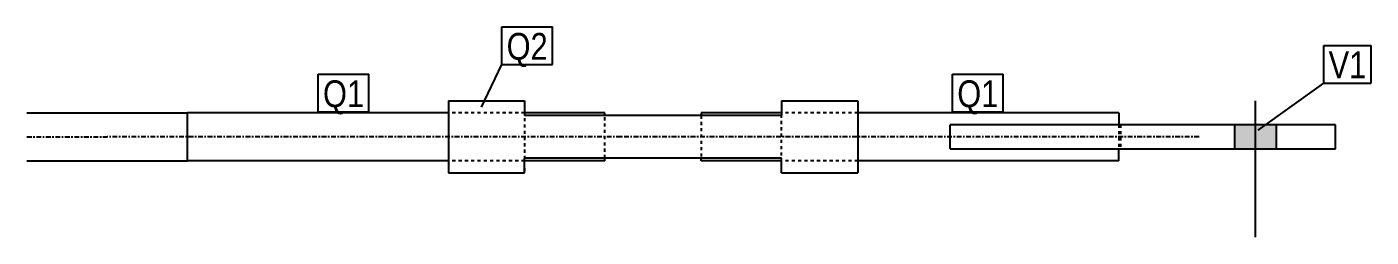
# Model space of a CAD drawing. Header units: millimetres. Extents: x 12 to 20000, y -28 to 363.
# Drawn here: x 19162 to 20000, y -28 to 103 of the extents above; entities that cross this region are included whole.
import ezdxf

# ---------------------------------------------------------------- set-up
doc = ezdxf.new("R2010")
doc.units = ezdxf.units.MM
doc.linetypes.add('DXK_LINE_DOT2', pattern=[3.9198, 1.9599, -1.9599])
doc.linetypes.add('DXK_LINE_DOT3', pattern=[5.9187, 2.979, -0.9799, 0.9799, -0.9799])
doc.layers.add('STÅL', color=7, linetype='Continuous')
doc.layers.add('TEKST', color=7, linetype='Continuous')
doc.styles.add('Arial Narrow', font='ARIALN.TTF', dxfattribs={"height": 0.2})

msp = doc.modelspace()

# ---------------------------------------------------------------- hatches: boundary and pattern name
at = {"layer": 'STÅL', "linetype": 'Continuous'}
msp.add_hatch(color=96, dxfattribs=at).paths.add_polyline_path([(19940.5, 42), (19914.5, 42), (19914.5, 27), (19940.5, 27)])

# ---------------------------------------------------------------- linework, layer by layer
at = {"layer": 'STÅL', "color": 2, "linetype": 'Continuous'}
for p, q in [((19425, 57), (19472.5, 57)), ((19425, 57), (19425, 12)), ((19472.5, 57), (19472.5, 47.74)), ((19632.5, 57), (19680, 57)), ((19632.5, 57), (19632.5, 47.74)), ((19680, 57), (19680, 34.5)), ((19162.5, 49.5), (19262.5, 49.5)), ((19425, 49.5), (19262.5, 49.5)), ((19262.5, 21.51), (19262.5, 49.5)), ((19262.5, 19.5), (19262.5, 49.5)), ((19522.5, 49.5), (19472.5, 49.5)), ((19632.5, 47.74), (19472.5, 47.74)), ((19522.5, 47.74), (19522.5, 49.5)), ((19632.5, 49.5), (19582.5, 49.5)), ((19582.5, 49.5), (19582.5, 47.74)), ((19842.5, 49.5), (19680, 49.5)), ((19977.5, 42), (19737.5, 42)), ((19737.5, 27), (19737.5, 42)), ((19842.5, 49.5), (19842.5, 42)), ((19977.5, 27), (19977.5, 42)), ((19680, 34.5), (19680, 12)), ((19737.5, 27), (19977.5, 27)), ((19842.5, 19.5), (19842.5, 27)), ((19162.5, 19.5), (19262.5, 19.5)), ((19262.5, 19.5), (19262.5, 21.51)), ((19425, 19.5), (19262.5, 19.5)), ((19632.5, 21.26), (19472.5, 21.26)), ((19472.5, 15.01), (19472.5, 21.26)), ((19522.5, 19.5), (19472.5, 19.5)), ((19522.5, 19.5), (19522.5, 21.26)), ((19582.5, 19.5), (19582.5, 21.26)), ((19632.5, 19.5), (19582.5, 19.5)), ((19632.5, 12), (19632.5, 21.26)), ((19842.5, 19.5), (19680, 19.5)), ((19425, 12), (19472.5, 12)), ((19472.5, 12), (19472.5, 15.01)), ((19632.5, 12), (19680, 12))]:
    msp.add_line(p, q, dxfattribs=at)
at = {"layer": 'STÅL', "color": 7, "linetype": 'DXK_LINE_DOT2'}
for p, q in [((19472.5, 53.99), (19472.5, 21.26)), ((19472.5, 49.5), (19425, 49.5)), ((19522.5, 47.49), (19522.5, 47.74)), ((19522.5, 21.26), (19522.5, 47.49)), ((19582.5, 47.74), (19582.5, 21.26)), ((19680, 49.5), (19632.5, 49.5)), ((19632.5, 15.01), (19632.5, 47.74)), ((19842.5, 42), (19842.5, 27)), ((19843.5, 42), (19843.5, 27)), ((19472.5, 19.5), (19425, 19.5)), ((19680, 19.5), (19632.5, 19.5)), ((19472.5, 15.01), (19472.5, 12))]:
    msp.add_line(p, q, dxfattribs=at)
at = {"layer": 'STÅL', "color": 96, "linetype": 'Continuous'}
for p, q in [((19927.5, 57), (19927.5, -28)), ((19914.5, 42), (19914.5, 27)), ((19940.5, 42), (19940.5, 27))]:
    msp.add_line(p, q, dxfattribs=at)
at = {"layer": 'STÅL', "color": 7, "linetype": 'DXK_LINE_DOT3'}
for p, q in [((19162.5, 34.5), (19212.5, 34.5)), ((19532.5, 34.5), (19212.5, 34.5)), ((19892.5, 34.5), (19532.5, 34.5))]:
    msp.add_line(p, q, dxfattribs=at)

# ---------------------------------------------------------------- wipeouts: each hides what was drawn before it
at = {"color": 0}
for points in [[(19486.86, 82.54), (19486.86, 100.04), (19461.28, 100.04), (19461.28, 82.54)], [(19996.64, 71.02), (19996.64, 88.52), (19973.2, 88.52), (19973.2, 71.02)]]:
    msp.add_wipeout(points, dxfattribs=at).dxf.layer = 'TEKST'

# ---------------------------------------------------------------- next in the draw order: wipeouts: each hides what was drawn before it
for points in [[(19486.86, 82.54), (19486.86, 100.04), (19461.28, 100.04), (19461.28, 82.54)], [(19996.64, 71.02), (19996.64, 88.52), (19973.2, 88.52), (19973.2, 71.02)], [(19372.5, 53), (19372.5, 70.5), (19346.92, 70.5), (19346.92, 53)], [(19767.5, 53), (19767.5, 70.5), (19741.92, 70.5), (19741.92, 53)]]:
    msp.add_wipeout(points, dxfattribs=at).dxf.layer = 'TEKST'

# ---------------------------------------------------------------- next in the draw order: linework, layer by layer
at = {"layer": 'TEKST', "color": 7, "linetype": 'Continuous'}
for p, q in [((19458.28, 103.04), (19489.86, 103.04)), ((19458.28, 79.54), (19458.28, 103.04)), ((19489.86, 79.54), (19489.86, 103.04)), ((19970.2, 91.52), (19999.64, 91.52)), ((19970.2, 68.02), (19970.2, 91.52)), ((19999.64, 68.02), (19999.64, 91.52)), ((19445.71, 53.01), (19458.28, 79.54)), ((19458.28, 79.54), (19489.86, 79.54)), ((19929.21, 38.71), (19970.2, 68.02)), ((19970.2, 68.02), (19999.64, 68.02))]:
    msp.add_line(p, q, dxfattribs=at)

# ---------------------------------------------------------------- next in the draw order: texts
at = {"layer": 'TEKST', "color": 3, "style": 'Arial Narrow'}
for s, p in [('Q2', (19461.28, 82.54)), ('V1', (19973.2, 71.02))]:
    msp.add_text(s, height=16.702, dxfattribs=at).set_placement(p)

# ---------------------------------------------------------------- next in the draw order: wipeouts: each hides what was drawn before it
at = {"color": 0}
for points in [[(19372.5, 53), (19372.5, 70.5), (19346.92, 70.5), (19346.92, 53)], [(19767.5, 53), (19767.5, 70.5), (19741.92, 70.5), (19741.92, 53)]]:
    msp.add_wipeout(points, dxfattribs=at).dxf.layer = 'TEKST'

# ---------------------------------------------------------------- next in the draw order: linework, layer by layer
at = {"layer": 'TEKST', "color": 7, "linetype": 'Continuous'}
for p, q in [((19343.92, 73.5), (19375.5, 73.5)), ((19343.92, 50), (19343.92, 73.5)), ((19375.5, 50), (19375.5, 73.5)), ((19738.92, 73.5), (19770.5, 73.5)), ((19738.92, 50), (19738.92, 73.5)), ((19770.5, 50), (19770.5, 73.5)), ((19343.92, 50), (19375.5, 50)), ((19738.92, 50), (19770.5, 50))]:
    msp.add_line(p, q, dxfattribs=at)

# ---------------------------------------------------------------- next in the draw order: texts
at = {"layer": 'TEKST', "color": 3, "style": 'Arial Narrow'}
for p in [(19346.92, 53), (19741.92, 53)]:
    msp.add_text('Q1', height=16.702, dxfattribs=at).set_placement(p)

doc.saveas('drawing.dxf')
